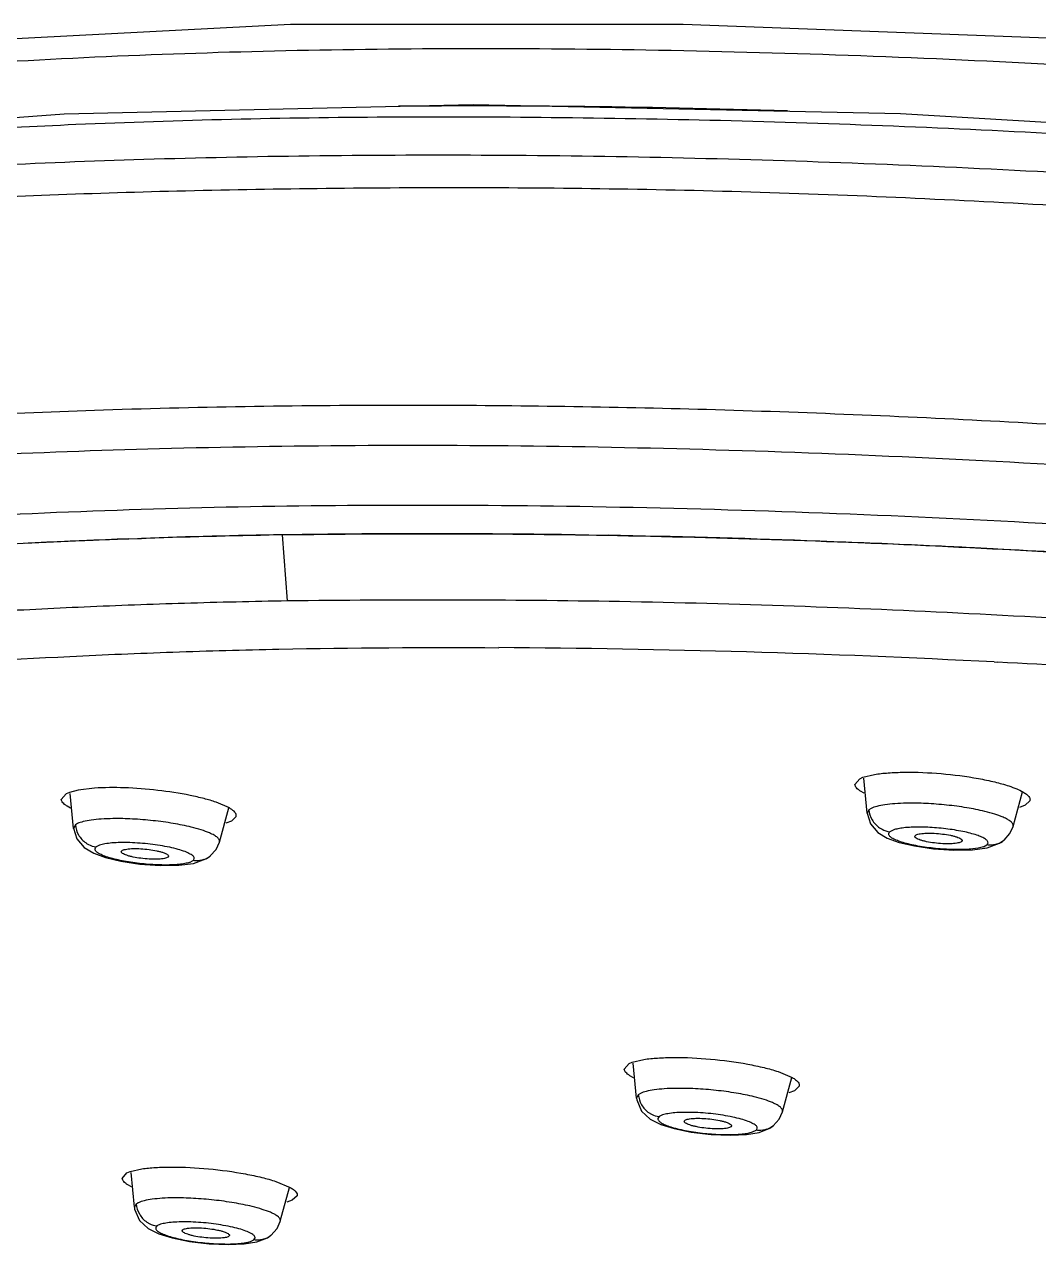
# Model space of a CAD drawing. Header units: inches. Extents: x 440 to 1212, y -520 to 27.
# Drawn here: x 935.93 to 957.24, y -211.51 to -185.87 of the extents above; entities that cross this region are included whole.
import ezdxf

# ---------------------------------------------------------------- set-up
doc = ezdxf.new("R2010")
doc.units = ezdxf.units.IN
doc.header["$LTSCALE"] = 1.21
doc.header["$MEASUREMENT"] = 0
doc.layers.get('0').update_dxf_attribs({"linetype": 'CONTINUOUS'})

msp = doc.modelspace()

# ---------------------------------------------------------------- linework, layer by layer
at = {"color": 7, "linetype": 'Continuous'}
for p, q in [((945.363, -187.56), (936.768, -187.752)), ((944.499, -193.874), (944.428, -193.873)), ((941.348, -196.595), (941.074, -196.6)), ((941.461, -197.982), (941.353, -196.591)), ((948.194, -196.603), (947.793, -196.596)), ((937.662, -196.698), (937.505, -196.704)), ((938.129, -196.676), (938.396, -196.667)), ((952.641, -196.726), (952.369, -196.716)), ((952.94, -196.737), (952.641, -196.726)), ((953.19, -196.747), (952.94, -196.737)), ((956.286, -196.887), (955.889, -196.867)), ((956.48, -196.897), (956.286, -196.887)), ((956.305, -199.264), (956.383, -199.268)), ((953.379, -201.839), (953.48, -201.716)), ((953.48, -201.716), (953.545, -201.687)), ((953.545, -201.687), (953.791, -201.627)), ((953.634, -202.441), (953.567, -201.708)), ((936.878, -202.003), (936.809, -202.032)), ((937.065, -201.956), (936.878, -202.003)), ((937.404, -201.916), (937.065, -201.956)), ((953.575, -202.022), (953.499, -201.979)), ((956.702, -202.718), (956.898, -201.994)), ((936.708, -202.153), (936.809, -202.032)), ((936.964, -202.759), (936.896, -202.024)), ((940.239, -202.331), (939.961, -202.21)), ((956.954, -202.275), (956.835, -202.32)), ((957.055, -202.178), (956.954, -202.275)), ((936.904, -202.334), (936.828, -202.292)), ((940.031, -203.048), (940.225, -202.33)), ((940.282, -202.607), (940.382, -202.512)), ((953.673, -202.369), (953.634, -202.44)), ((953.635, -202.44), (953.705, -202.663)), ((953.719, -202.34), (953.673, -202.369)), ((937.003, -202.688), (936.964, -202.758)), ((936.965, -202.758), (937.035, -202.982)), ((937.049, -202.66), (937.003, -202.687)), ((940.282, -202.607), (940.164, -202.651)), ((956.702, -202.719), (956.702, -202.718)), ((940.03, -203.049), (940.031, -203.048)), ((954.184, -202.794), (954.113, -202.831)), ((954.639, -202.927), (954.65, -202.907)), ((954.65, -202.907), (954.666, -202.897)), ((955.621, -203.038), (955.604, -203.048)), ((955.631, -203.017), (955.621, -203.038)), ((956.42, -203.071), (956.51, -203.009)), ((956.513, -203.007), (956.51, -203.009)), ((937.512, -203.114), (937.44, -203.15)), ((937.969, -203.249), (937.98, -203.229)), ((937.98, -203.229), (937.996, -203.219)), ((954.307, -203.054), (954.628, -203.129)), ((954.628, -203.129), (955.028, -203.188)), ((955.028, -203.188), (955.458, -203.217)), ((955.458, -203.217), (955.85, -203.21)), ((955.85, -203.21), (956.161, -203.167)), ((956.079, -203.146), (956.15, -203.109)), ((956.161, -203.167), (956.42, -203.071)), ((937.637, -203.372), (937.959, -203.449)), ((937.959, -203.449), (938.359, -203.509)), ((938.359, -203.509), (938.788, -203.54)), ((938.788, -203.54), (939.179, -203.536)), ((938.95, -203.364), (938.934, -203.374)), ((938.961, -203.344), (938.95, -203.364)), ((939.179, -203.536), (939.487, -203.495)), ((939.404, -203.474), (939.476, -203.438)), ((939.487, -203.495), (939.744, -203.402)), ((939.744, -203.402), (939.834, -203.343)), ((939.837, -203.34), (939.834, -203.343)), ((948.701, -207.673), (948.947, -207.615)), ((948.534, -207.821), (948.635, -207.7)), ((948.635, -207.7), (948.701, -207.673)), ((948.79, -208.426), (948.723, -207.692)), ((951.765, -207.87), (952.062, -207.995)), ((948.73, -208), (948.654, -207.958)), ((951.857, -208.713), (952.051, -207.995)), ((948.829, -208.355), (948.79, -208.425)), ((948.79, -208.425), (948.79, -208.426)), ((948.875, -208.327), (948.829, -208.355)), ((952.108, -208.271), (951.99, -208.314)), ((952.209, -208.176), (952.108, -208.271)), ((949.338, -208.781), (949.266, -208.817)), ((949.795, -208.915), (949.807, -208.895)), ((949.807, -208.895), (949.822, -208.885)), ((951.857, -208.714), (951.857, -208.713)), ((949.582, -209.069), (949.943, -209.141)), ((949.943, -209.141), (950.36, -209.19)), ((950.36, -209.19), (950.763, -209.207)), ((950.776, -209.03), (950.76, -209.04)), ((950.763, -209.207), (951.104, -209.192)), ((950.787, -209.01), (950.776, -209.03)), ((951.23, -209.139), (951.303, -209.103)), ((951.589, -209.056), (951.659, -209.009)), ((951.661, -209.007), (951.659, -209.009)), ((938.088, -209.996), (938.154, -209.969)), ((938.154, -209.969), (938.4, -209.914)), ((937.987, -210.114), (938.088, -209.996)), ((938.243, -210.722), (938.175, -209.988)), ((941.217, -210.178), (941.513, -210.302)), ((938.183, -210.292), (938.106, -210.25)), ((941.309, -211.015), (941.502, -210.302)), ((941.66, -210.482), (941.56, -210.574)), ((938.282, -210.651), (938.243, -210.721)), ((938.243, -210.721), (938.243, -210.722)), ((938.282, -210.651), (938.311, -210.633)), ((941.56, -210.574), (941.443, -210.616)), ((938.79, -211.079), (938.718, -211.114)), ((939.249, -211.213), (939.26, -211.193)), ((939.26, -211.193), (939.275, -211.184)), ((941.309, -211.017), (941.309, -211.016)), ((939.037, -211.365), (939.398, -211.437)), ((939.398, -211.437), (939.813, -211.486)), ((939.813, -211.486), (940.214, -211.505)), ((940.229, -211.331), (940.213, -211.34)), ((940.214, -211.505), (940.553, -211.491)), ((940.24, -211.311), (940.229, -211.331)), ((940.681, -211.441), (940.753, -211.406)), ((941.037, -211.361), (941.105, -211.315)), ((941.108, -211.313), (941.105, -211.315))]:
    msp.add_line(p, q, dxfattribs=at)
for points in [[(1052.649, -197.988), (1039.661, -196.072), (1026.486, -194.191), (1013.843, -192.445), (1001.635, -190.812), (990.607, -189.388), (979.146, -188.011), (968.523, -186.918), (958.92, -186.215), (949.772, -185.868), (941.525, -185.869), (933.862, -186.268), (926.592, -187.025), (919.841, -188.067), (913.891, -189.345), (908.185, -190.871), (903.048, -192.57), (898.918, -194.296)], [(995.03, -191.723), (984.159, -190.363), (973.634, -189.189), (963.776, -188.306), (954.335, -187.749), (945.363, -187.56)], [(936.768, -187.752), (928.864, -188.341), (921.642, -189.275), (915.008, -190.509), (908.814, -192.037)], [(953.705, -202.663), (953.859, -202.843), (954.059, -202.964), (954.307, -203.054)], [(956.513, -203.007), (956.636, -202.869), (956.701, -202.719)], [(937.035, -202.982), (937.19, -203.162), (937.39, -203.282), (937.637, -203.372)], [(939.837, -203.34), (939.962, -203.201), (940.03, -203.049)], [(948.791, -208.425), (948.796, -208.465), (948.897, -208.704)], [(948.897, -208.704), (949.078, -208.873), (949.3, -208.983), (949.582, -209.069)], [(951.661, -209.007), (951.787, -208.868), (951.856, -208.714)], [(951.104, -209.192), (951.365, -209.147), (951.589, -209.056)], [(938.243, -210.721), (938.249, -210.764), (938.352, -211.002)], [(938.352, -211.002), (938.533, -211.17), (938.755, -211.279), (939.037, -211.365)], [(941.108, -211.313), (941.243, -211.165), (941.308, -211.017)], [(940.553, -211.491), (940.813, -211.449), (941.037, -211.361)]]:
    msp.add_lwpolyline(points, dxfattribs=at)
for centre, radius, start, end in [((945.358, -387.963), 200.382, 89.41082, 90.44872), ((945.017, -417.797), 230.218, 88.27026, 89.40233), ((943.991, -407.205), 213.332, 89.88266, 90.01327), ((944.24, -367.402), 170.831, 91.06195, 92.05243), ((943.804, -349.34), 152.769, 90.91908, 92.02878), ((944.403, -376.045), 179.476, 90.76059, 90.97537), ((944.465, -380.98), 184.411, 90.40378, 90.75935), ((944.506, -398.463), 201.894, 89.06723, 90.38057), ((943.889, -431.656), 235.093, 87.93285, 88.95069), ((944.133, -359.946), 163.38, 92.10594, 93.49142), ((943.816, -355.308), 158.73, 92.40433, 92.84647), ((943.878, -356.782), 160.206, 92.27992, 92.40459), ((943.97, -359.136), 162.561, 92.06158, 92.22395), ((943.119, -452.865), 256.316, 87.29958, 87.74816), ((942.919, -457.145), 260.601, 87.14736, 87.30001), ((941.967, -474.337), 277.819, 85.85244, 87.00544), ((944.497, -427.006), 228.048, 87.03193, 89.64851), ((942.665, -463.958), 265.045, 85.61377, 87.03337), ((956.219, -202.651), 0.462, 289.4554, 309.093), ((939.547, -202.98), 0.462, 289.2616, 308.3802), ((951.373, -208.646), 0.462, 289.3078, 308.1634), ((938.469, -210.925), 0.332, 115.1818, 118.5042), ((940.825, -210.949), 0.461, 289.3949, 307.4264)]:
    msp.add_arc(centre, radius, start, end, dxfattribs=at)
for points, knots in [([(1052.567, -198.555), (1042.509, -197.047), (1028.079, -194.966), (1009.656, -192.449), (997.654, -190.865), (986.627, -189.452), (976.374, -188.253), (968.232, -187.457), (961.998, -186.976), (956.144, -186.613), (950.497, -186.409), (945.063, -186.367), (941.205, -186.416), (937.425, -186.544), (933.682, -186.76), (929.964, -187.073), (925.057, -187.621), (920.209, -188.377), (915.446, -189.343), (911.951, -190.167), (908.531, -191.091), (904.168, -192.437), (900.995, -193.635), (898.968, -194.545)], [0, 0, 0, 0, 0.196342, 0.281464, 0.358974, 0.430064, 0.496094, 0.558258, 0.587983, 0.616809, 0.671495, 0.697042, 0.721713, 0.745978, 0.770054, 0.79408, 0.818016, 0.865365, 0.88873, 0.911845, 0.934674, 0.957104, 1, 1, 1, 1]), ([(937.014, -187.967), (939.191, -187.872), (942.521, -187.798), (947.035, -187.812), (950.582, -187.875), (954.209, -187.992), (957.895, -188.167), (961.62, -188.401), (966.614, -188.777), (972.848, -189.346), (980.285, -190.155), (987.664, -191.042), (992.56, -191.665), (994.999, -191.981)], [0, 0, 0, 0, 0.112308, 0.171642, 0.232714, 0.295189, 0.35871, 0.422936, 0.487549, 0.616917, 0.745573, 0.873223, 1, 1, 1, 1]), ([(905.95, -192.988), (906.921, -192.693), (908.404, -192.264), (910.424, -191.736), (912.014, -191.346), (913.665, -190.963), (915.382, -190.586), (917.169, -190.222), (919.694, -189.751), (923.053, -189.22), (927.359, -188.692), (931.182, -188.324), (934.444, -188.093), (936.146, -188.005), (937.014, -187.967)], [0, 0, 0, 0, 0.096542, 0.146767, 0.198535, 0.252189, 0.307915, 0.365708, 0.425588, 0.552146, 0.689041, 0.838007, 0.917346, 1, 1, 1, 1]), ([(968.835, -189.804), (966.195, -189.566), (962.242, -189.25), (956.989, -188.939), (951.863, -188.712), (946.842, -188.604), (941.961, -188.623), (938.493, -188.696), (935.177, -188.827), (932.02, -189.018), (929.02, -189.267), (926.177, -189.567), (923.482, -189.901), (920.926, -190.259), (918.497, -190.649), (916.922, -190.943), (916.154, -191.094)], [0, 0, 0, 0, 0.150388, 0.224972, 0.298639, 0.441529, 0.509883, 0.575577, 0.638343, 0.698167, 0.755064, 0.809108, 0.860406, 0.909116, 0.955549, 1, 1, 1, 1]), ([(921.809, -190.78), (922.528, -190.678), (923.997, -190.483), (926.249, -190.215), (928.598, -189.968), (931.054, -189.753), (933.63, -189.577), (936.337, -189.446), (939.17, -189.359), (943.144, -189.287), (947.23, -189.289), (951.417, -189.383), (954.661, -189.51), (957.946, -189.684), (962.346, -189.961), (965.644, -190.216), (967.839, -190.405)], [0, 0, 0, 0, 0.047231, 0.096358, 0.147498, 0.200818, 0.256629, 0.315401, 0.377047, 0.440941, 0.573878, 0.642732, 0.713315, 0.784934, 0.856699, 1, 1, 1, 1]), ([(943.941, -193.873), (941.825, -193.873), (937.754, -193.934), (933.688, -194.133), (931.739, -194.267)], [0, 0, 0, 0, 0.520082, 1, 1, 1, 1]), ([(969.196, -195.159), (967.095, -194.965), (962.904, -194.612), (956.655, -194.203), (950.523, -193.943), (946.483, -193.878), (944.499, -193.874)], [0, 0, 0, 0, 0.25583, 0.510069, 0.759364, 1, 1, 1, 1]), ([(934.9, -194.923), (936.189, -194.86), (938.85, -194.764), (942.939, -194.698), (947.203, -194.717), (951.596, -194.825), (956.095, -195.02), (960.668, -195.296), (965.265, -195.644), (969.843, -196.052), (974.39, -196.504), (978.91, -196.996), (983.406, -197.523), (987.878, -198.079), (991.589, -198.563), (994.549, -198.945), (997.499, -199.321), (1001.179, -199.787), (1004.119, -200.169), (1005.586, -200.366)], [0, 0, 0, 0, 0.054521, 0.112513, 0.172806, 0.234688, 0.298169, 0.363095, 0.428267, 0.492973, 0.557318, 0.621353, 0.685111, 0.748591, 0.811775, 0.843268, 0.874703, 0.937432, 1, 1, 1, 1]), ([(935.334, -196.178), (938.048, -196.042), (942.229, -195.941), (947.924, -195.984), (952.437, -196.107), (957.045, -196.318), (961.709, -196.617), (966.401, -196.989), (969.534, -197.279), (971.099, -197.431)], [0, 0, 0, 0, 0.227611, 0.350106, 0.476958, 0.605743, 0.736459, 0.868341, 1, 1, 1, 1]), ([(941.353, -196.591), (943.698, -196.554), (948.514, -196.572), (955.863, -196.825), (963.413, -197.314), (968.488, -197.768), (971.033, -198.017)], [0, 0, 0, 0, 0.236678, 0.485812, 0.742018, 1, 1, 1, 1]), ([(941.462, -197.982), (940.74, -197.994), (939.316, -198.027), (937.214, -198.106), (935.18, -198.207), (932.61, -198.367), (929.564, -198.615), (927.177, -198.873), (926.025, -199.012)], [0, 0, 0, 0, 0.139838, 0.276044, 0.407739, 0.534641, 0.775096, 1, 1, 1, 1]), ([(970.885, -199.4), (968.363, -199.144), (964.579, -198.814), (959.539, -198.458), (954.583, -198.171), (948.559, -197.958), (943.786, -197.952), (941.461, -197.982)], [0, 0, 0, 0, 0.25798, 0.386643, 0.514242, 0.763337, 1, 1, 1, 1]), ([(916.207, -201.743), (917.156, -201.539), (919.13, -201.14), (922.215, -200.611), (925.529, -200.132), (929.081, -199.716), (932.893, -199.375), (936.245, -199.169), (939.074, -199.049), (942.076, -198.966), (944.358, -198.954), (945.896, -198.963)], [0, 0, 0, 0, 0.097505, 0.202164, 0.314267, 0.433697, 0.56122, 0.698436, 0.770904, 0.845523, 1, 1, 1, 1]), ([(953.791, -201.627), (953.886, -201.611), (954.094, -201.589), (954.562, -201.571), (955.197, -201.599), (955.832, -201.68), (956.304, -201.778), (956.516, -201.836), (956.612, -201.868)], [0, 0, 0, 0, 0.100925, 0.220258, 0.492784, 0.769124, 0.893053, 1, 1, 1, 1]), ([(939.961, -202.21), (939.878, -202.182), (939.696, -202.129), (939.289, -202.037), (938.729, -201.952), (938.058, -201.9), (937.613, -201.901), (937.404, -201.916)], [0, 0, 0, 0, 0.101934, 0.219408, 0.484302, 0.75733, 1, 1, 1, 1]), ([(953.499, -201.979), (953.481, -201.968), (953.451, -201.946), (953.405, -201.904), (953.381, -201.865), (953.379, -201.839)], [0, 0, 0, 0, 0.325483, 0.596025, 1, 1, 1, 1]), ([(956.612, -201.868), (956.668, -201.887), (956.77, -201.924), (956.867, -201.97), (956.909, -201.994)], [0, 0, 0, 0, 0.551015, 1, 1, 1, 1]), ([(956.909, -201.994), (956.922, -202.001), (956.947, -202.016), (956.985, -202.043), (957.019, -202.073), (957.045, -202.109), (957.059, -202.144), (957.058, -202.168), (957.055, -202.178)], [0, 0, 0, 0, 0.181772, 0.34432, 0.553491, 0.725286, 0.868699, 1, 1, 1, 1]), ([(936.828, -202.292), (936.81, -202.281), (936.78, -202.259), (936.734, -202.217), (936.71, -202.178), (936.708, -202.153)], [0, 0, 0, 0, 0.326525, 0.597464, 1, 1, 1, 1]), ([(954.462, -202.231), (954.38, -202.232), (954.229, -202.238), (954.021, -202.259), (953.853, -202.291), (953.757, -202.321), (953.719, -202.34)], [0, 0, 0, 0, 0.323271, 0.602977, 0.830399, 1, 1, 1, 1]), ([(956.108, -202.404), (955.983, -202.373), (955.717, -202.321), (955.304, -202.266), (954.881, -202.234), (954.599, -202.228), (954.462, -202.231)], [0, 0, 0, 0, 0.232596, 0.490007, 0.752537, 1, 1, 1, 1]), ([(940.382, -202.512), (940.384, -202.505), (940.386, -202.491), (940.379, -202.449), (940.33, -202.387), (940.274, -202.351), (940.239, -202.331)], [0, 0, 0, 0, 0.087523, 0.177459, 0.510462, 1, 1, 1, 1]), ([(953.673, -202.369), (953.68, -202.441), (953.727, -202.59), (953.834, -202.705), (953.898, -202.748)], [0, 0, 0, 0, 0.484826, 1, 1, 1, 1]), ([(956.491, -202.525), (956.435, -202.501), (956.309, -202.456), (956.179, -202.421), (956.108, -202.404)], [0, 0, 0, 0, 0.452718, 1, 1, 1, 1]), ([(956.702, -202.718), (956.704, -202.711), (956.705, -202.695), (956.698, -202.671), (956.683, -202.646), (956.649, -202.611), (956.584, -202.568), (956.525, -202.54), (956.491, -202.525)], [0, 0, 0, 0, 0.074639, 0.154004, 0.245808, 0.355097, 0.634511, 1, 1, 1, 1]), ([(937.003, -202.688), (937.009, -202.76), (937.056, -202.908), (937.163, -203.023), (937.227, -203.067)], [0, 0, 0, 0, 0.485041, 1, 1, 1, 1]), ([(937.792, -202.555), (937.711, -202.556), (937.559, -202.561), (937.35, -202.581), (937.183, -202.611), (937.087, -202.641), (937.049, -202.66)], [0, 0, 0, 0, 0.323449, 0.603241, 0.830623, 1, 1, 1, 1]), ([(939.438, -202.734), (939.313, -202.703), (939.047, -202.65), (938.634, -202.594), (938.211, -202.559), (937.929, -202.553), (937.792, -202.555)], [0, 0, 0, 0, 0.232554, 0.489969, 0.752522, 1, 1, 1, 1]), ([(939.82, -202.856), (939.765, -202.832), (939.638, -202.787), (939.509, -202.751), (939.438, -202.734)], [0, 0, 0, 0, 0.452596, 1, 1, 1, 1]), ([(953.898, -202.748), (953.915, -202.76), (953.981, -202.799), (954.056, -202.823), (954.113, -202.831)], [0, 0, 0, 0, 0.262079, 1, 1, 1, 1]), ([(956.15, -203.109), (956.161, -203.099), (956.175, -203.08), (956.176, -203.05), (956.166, -203.029), (956.148, -203.007), (956.109, -202.976), (956.038, -202.939), (955.931, -202.898), (955.797, -202.859), (955.641, -202.823), (955.468, -202.792), (955.285, -202.767), (955.035, -202.742), (954.742, -202.729), (954.469, -202.738), (954.29, -202.765), (954.216, -202.783), (954.184, -202.794)], [0, 0, 0, 0, 0.020766, 0.030131, 0.040532, 0.053272, 0.06913, 0.110812, 0.165406, 0.231527, 0.307331, 0.390688, 0.478878, 0.569058, 0.744112, 0.893542, 0.952599, 1, 1, 1, 1]), ([(940.03, -203.048), (940.032, -203.04), (940.034, -203.025), (940.027, -203), (940.011, -202.976), (939.977, -202.941), (939.913, -202.899), (939.854, -202.87), (939.82, -202.856)], [0, 0, 0, 0, 0.074169, 0.153227, 0.244898, 0.354193, 0.633922, 1, 1, 1, 1]), ([(956.079, -203.146), (956.007, -203.169), (955.827, -203.2), (955.521, -203.211), (955.165, -203.195), (954.857, -203.158), (954.622, -203.116), (954.467, -203.08), (954.332, -203.041), (954.225, -203), (954.154, -202.963), (954.115, -202.932), (954.098, -202.911), (954.09, -202.889), (954.091, -202.86), (954.103, -202.842), (954.113, -202.831)], [0, 0, 0, 0, 0.10681, 0.256185, 0.43148, 0.609958, 0.693373, 0.76923, 0.835515, 0.89044, 0.932189, 0.947801, 0.960176, 0.970373, 0.979741, 1, 1, 1, 1]), ([(955.604, -203.048), (955.593, -203.054), (955.565, -203.063), (955.492, -203.078), (955.377, -203.086), (955.22, -203.084), (955.053, -203.069), (954.916, -203.047), (954.818, -203.024), (954.757, -203.007), (954.706, -202.988), (954.666, -202.967), (954.638, -202.943), (954.638, -202.927)], [0, 0, 0, 0, 0.038031, 0.088265, 0.22048, 0.38266, 0.556383, 0.721132, 0.794158, 0.858022, 0.911099, 0.952373, 1, 1, 1, 1]), ([(954.666, -202.897), (954.677, -202.891), (954.706, -202.881), (954.778, -202.867), (954.894, -202.858), (955.051, -202.861), (955.218, -202.876), (955.354, -202.897), (955.453, -202.92), (955.514, -202.938), (955.564, -202.957), (955.605, -202.978), (955.633, -203.001), (955.632, -203.017)], [0, 0, 0, 0, 0.038028, 0.088261, 0.220475, 0.382655, 0.556378, 0.721129, 0.794155, 0.85802, 0.911098, 0.952372, 1, 1, 1, 1]), ([(937.227, -203.067), (937.243, -203.078), (937.309, -203.118), (937.384, -203.142), (937.44, -203.15)], [0, 0, 0, 0, 0.261999, 1, 1, 1, 1]), ([(939.404, -203.474), (939.372, -203.484), (939.298, -203.502), (939.119, -203.527), (938.846, -203.534), (938.49, -203.516), (938.183, -203.478), (937.948, -203.435), (937.793, -203.398), (937.659, -203.359), (937.551, -203.318), (937.48, -203.281), (937.442, -203.25), (937.425, -203.229), (937.417, -203.207), (937.418, -203.179), (937.43, -203.16), (937.44, -203.15)], [0, 0, 0, 0, 0.047507, 0.106724, 0.256478, 0.431826, 0.610481, 0.693942, 0.76986, 0.83624, 0.891232, 0.932909, 0.948411, 0.960664, 0.970749, 0.980004, 1, 1, 1, 1]), ([(938.986, -203.158), (938.851, -203.129), (938.572, -203.085), (938.225, -203.059), (937.956, -203.057), (937.781, -203.064), (937.635, -203.082), (937.548, -203.102), (937.512, -203.114)], [0, 0, 0, 0, 0.278943, 0.568646, 0.70287, 0.822234, 0.921834, 1, 1, 1, 1]), ([(938.934, -203.374), (938.923, -203.38), (938.895, -203.389), (938.822, -203.403), (938.707, -203.41), (938.55, -203.407), (938.383, -203.391), (938.246, -203.369), (938.148, -203.346), (938.087, -203.328), (938.037, -203.309), (938, -203.29), (937.976, -203.271), (937.968, -203.255), (937.969, -203.249)], [0, 0, 0, 0, 0.03783, 0.087894, 0.219838, 0.381817, 0.555402, 0.720072, 0.793076, 0.856926, 0.909984, 0.951222, 0.98035, 1, 1, 1, 1]), ([(937.996, -203.219), (938.008, -203.213), (938.036, -203.204), (938.108, -203.19), (938.224, -203.182), (938.381, -203.186), (938.548, -203.202), (938.684, -203.224), (938.783, -203.247), (938.844, -203.265), (938.893, -203.284), (938.93, -203.303), (938.954, -203.321), (938.962, -203.337), (938.962, -203.344)], [0, 0, 0, 0, 0.037827, 0.087889, 0.219831, 0.38181, 0.555396, 0.720067, 0.793072, 0.856923, 0.909981, 0.95122, 0.980349, 1, 1, 1, 1]), ([(939.482, -203.347), (939.474, -203.338), (939.453, -203.32), (939.396, -203.285), (939.298, -203.243), (939.153, -203.197), (939.045, -203.171), (938.986, -203.158)], [0, 0, 0, 0, 0.067923, 0.153255, 0.375592, 0.661336, 1, 1, 1, 1]), ([(956.373, -203.086), (956.32, -203.105), (956.244, -203.117), (956.169, -203.111), (956.15, -203.109)], [0, 0, 0, 0, 0.748735, 1, 1, 1, 1]), ([(939.476, -203.438), (939.488, -203.427), (939.505, -203.404), (939.498, -203.369), (939.488, -203.354), (939.482, -203.347)], [0, 0, 0, 0, 0.488211, 0.719323, 1, 1, 1, 1]), ([(939.699, -203.417), (939.646, -203.435), (939.57, -203.447), (939.495, -203.441), (939.476, -203.438)], [0, 0, 0, 0, 0.748771, 1, 1, 1, 1]), ([(948.947, -207.615), (949.041, -207.6), (949.25, -207.58), (949.717, -207.566), (950.351, -207.598), (950.986, -207.681), (951.457, -207.78), (951.669, -207.838), (951.765, -207.87)], [0, 0, 0, 0, 0.100833, 0.220113, 0.492619, 0.769021, 0.893002, 1, 1, 1, 1]), ([(948.654, -207.958), (948.637, -207.947), (948.606, -207.926), (948.56, -207.884), (948.536, -207.846), (948.534, -207.821)], [0, 0, 0, 0, 0.327136, 0.598267, 1, 1, 1, 1]), ([(952.062, -207.995), (952.075, -208.002), (952.1, -208.017), (952.138, -208.044), (952.172, -208.073), (952.199, -208.108), (952.213, -208.143), (952.211, -208.166), (952.209, -208.176)], [0, 0, 0, 0, 0.182926, 0.346353, 0.556265, 0.727986, 0.870417, 1, 1, 1, 1]), ([(948.829, -208.355), (948.836, -208.428), (948.883, -208.578), (948.992, -208.693), (949.056, -208.737)], [0, 0, 0, 0, 0.485209, 1, 1, 1, 1]), ([(949.618, -208.222), (949.537, -208.224), (949.385, -208.229), (949.177, -208.249), (949.009, -208.279), (948.913, -208.309), (948.875, -208.327)], [0, 0, 0, 0, 0.323489, 0.603309, 0.830688, 1, 1, 1, 1]), ([(951.265, -208.401), (951.14, -208.37), (950.874, -208.317), (950.461, -208.261), (950.038, -208.227), (949.755, -208.221), (949.618, -208.222)], [0, 0, 0, 0, 0.232498, 0.489904, 0.752481, 1, 1, 1, 1]), ([(951.647, -208.522), (951.591, -208.498), (951.465, -208.453), (951.336, -208.418), (951.265, -208.401)], [0, 0, 0, 0, 0.452501, 1, 1, 1, 1]), ([(951.857, -208.713), (951.859, -208.706), (951.86, -208.69), (951.853, -208.666), (951.837, -208.642), (951.803, -208.607), (951.739, -208.565), (951.681, -208.537), (951.647, -208.522)], [0, 0, 0, 0, 0.073975, 0.152868, 0.244436, 0.353699, 0.633557, 1, 1, 1, 1]), ([(949.056, -208.737), (949.073, -208.748), (949.138, -208.786), (949.211, -208.81), (949.266, -208.817)], [0, 0, 0, 0, 0.261896, 1, 1, 1, 1]), ([(949.266, -208.817), (949.255, -208.827), (949.241, -208.845), (949.24, -208.874), (949.25, -208.895), (949.268, -208.916), (949.307, -208.947), (949.377, -208.984), (949.485, -209.025), (949.618, -209.064), (949.774, -209.1), (949.946, -209.131), (950.13, -209.158), (950.379, -209.184), (950.673, -209.199), (950.945, -209.191), (951.125, -209.166), (951.199, -209.149), (951.23, -209.139)], [0, 0, 0, 0, 0.020525, 0.029707, 0.039954, 0.05258, 0.068345, 0.109876, 0.164385, 0.230498, 0.306354, 0.389798, 0.478101, 0.568418, 0.743776, 0.893432, 0.952545, 1, 1, 1, 1]), ([(950.812, -208.826), (950.677, -208.797), (950.399, -208.753), (950.051, -208.727), (949.782, -208.725), (949.607, -208.733), (949.461, -208.75), (949.375, -208.77), (949.338, -208.781)], [0, 0, 0, 0, 0.278881, 0.568593, 0.702837, 0.822223, 0.921837, 1, 1, 1, 1]), ([(950.76, -209.04), (950.749, -209.045), (950.721, -209.054), (950.648, -209.068), (950.533, -209.076), (950.376, -209.072), (950.209, -209.057), (950.073, -209.034), (949.974, -209.012), (949.913, -208.994), (949.863, -208.975), (949.826, -208.956), (949.802, -208.938), (949.794, -208.922), (949.795, -208.915)], [0, 0, 0, 0, 0.037807, 0.08787, 0.219855, 0.381905, 0.555565, 0.720293, 0.793313, 0.857165, 0.910208, 0.951408, 0.980465, 1, 1, 1, 1]), ([(949.822, -208.885), (949.834, -208.88), (949.862, -208.871), (949.934, -208.857), (950.05, -208.849), (950.207, -208.853), (950.374, -208.868), (950.51, -208.891), (950.609, -208.913), (950.67, -208.931), (950.719, -208.95), (950.756, -208.969), (950.78, -208.987), (950.788, -209.003), (950.788, -209.01)], [0, 0, 0, 0, 0.037804, 0.087866, 0.21985, 0.3819, 0.55556, 0.72029, 0.79331, 0.857163, 0.910206, 0.951407, 0.980465, 1, 1, 1, 1]), ([(951.309, -209.013), (951.301, -209.004), (951.28, -208.986), (951.223, -208.951), (951.125, -208.909), (950.98, -208.864), (950.872, -208.838), (950.812, -208.826)], [0, 0, 0, 0, 0.067743, 0.152958, 0.375225, 0.661078, 1, 1, 1, 1]), ([(951.303, -209.103), (951.315, -209.092), (951.331, -209.07), (951.325, -209.035), (951.315, -209.02), (951.309, -209.013)], [0, 0, 0, 0, 0.488631, 0.719343, 1, 1, 1, 1]), ([(951.526, -209.082), (951.473, -209.1), (951.396, -209.112), (951.321, -209.106), (951.303, -209.103)], [0, 0, 0, 0, 0.748785, 1, 1, 1, 1]), ([(938.4, -209.914), (938.494, -209.9), (938.702, -209.88), (939.17, -209.869), (939.804, -209.903), (940.438, -209.988), (940.909, -210.088), (941.12, -210.146), (941.217, -210.178)], [0, 0, 0, 0, 0.100775, 0.220031, 0.492547, 0.768998, 0.892998, 1, 1, 1, 1]), ([(938.106, -210.25), (938.089, -210.239), (938.058, -210.218), (938.013, -210.177), (937.989, -210.138), (937.987, -210.114)], [0, 0, 0, 0, 0.328339, 0.599896, 1, 1, 1, 1]), ([(941.513, -210.302), (941.538, -210.316), (941.582, -210.343), (941.633, -210.389), (941.663, -210.435), (941.664, -210.468), (941.66, -210.482)], [0, 0, 0, 0, 0.348437, 0.620458, 0.827694, 1, 1, 1, 1]), ([(938.282, -210.651), (938.289, -210.724), (938.335, -210.872), (938.441, -210.987), (938.505, -211.031)], [0, 0, 0, 0, 0.48523, 1, 1, 1, 1]), ([(939.072, -210.523), (938.99, -210.524), (938.838, -210.529), (938.63, -210.548), (938.462, -210.577), (938.366, -210.606), (938.328, -210.625)], [0, 0, 0, 0, 0.323648, 0.603553, 0.830901, 1, 1, 1, 1]), ([(940.718, -210.705), (940.593, -210.675), (940.327, -210.622), (939.915, -210.565), (939.491, -210.53), (939.209, -210.522), (939.072, -210.523)], [0, 0, 0, 0, 0.232421, 0.489822, 0.752435, 1, 1, 1, 1]), ([(941.1, -210.827), (941.044, -210.803), (940.918, -210.758), (940.789, -210.723), (940.718, -210.705)], [0, 0, 0, 0, 0.452331, 1, 1, 1, 1]), ([(941.309, -211.016), (941.311, -211.008), (941.312, -210.993), (941.305, -210.969), (941.29, -210.946), (941.256, -210.911), (941.192, -210.869), (941.134, -210.841), (941.1, -210.827)], [0, 0, 0, 0, 0.073465, 0.151994, 0.243379, 0.35262, 0.632818, 1, 1, 1, 1]), ([(938.505, -211.031), (938.521, -211.042), (938.587, -211.082), (938.662, -211.106), (938.718, -211.114)], [0, 0, 0, 0, 0.261983, 1, 1, 1, 1]), ([(938.718, -211.114), (938.707, -211.123), (938.692, -211.141), (938.692, -211.17), (938.701, -211.191), (938.719, -211.212), (938.758, -211.242), (938.828, -211.278), (938.935, -211.319), (939.069, -211.358), (939.224, -211.395), (939.396, -211.427), (939.58, -211.453), (939.829, -211.48), (940.122, -211.496), (940.395, -211.491), (940.575, -211.467), (940.649, -211.45), (940.681, -211.441)], [0, 0, 0, 0, 0.020313, 0.029354, 0.039467, 0.051985, 0.067667, 0.109094, 0.163558, 0.229673, 0.305568, 0.389082, 0.477478, 0.567903, 0.743495, 0.893353, 0.952526, 1, 1, 1, 1]), ([(940.264, -211.13), (940.129, -211.101), (939.851, -211.057), (939.503, -211.029), (939.234, -211.026), (939.059, -211.033), (938.913, -211.049), (938.827, -211.068), (938.79, -211.079)], [0, 0, 0, 0, 0.278834, 0.568592, 0.702868, 0.822279, 0.921891, 1, 1, 1, 1]), ([(940.213, -211.34), (940.202, -211.346), (940.174, -211.354), (940.101, -211.368), (939.986, -211.374), (939.829, -211.37), (939.662, -211.354), (939.526, -211.332), (939.427, -211.309), (939.366, -211.291), (939.317, -211.272), (939.28, -211.253), (939.256, -211.235), (939.248, -211.22), (939.248, -211.213)], [0, 0, 0, 0, 0.037682, 0.087673, 0.21963, 0.381759, 0.555561, 0.720454, 0.793547, 0.85746, 0.910532, 0.951717, 0.980685, 1, 1, 1, 1]), ([(939.275, -211.184), (939.287, -211.178), (939.315, -211.17), (939.387, -211.156), (939.503, -211.15), (939.66, -211.154), (939.827, -211.17), (939.963, -211.192), (940.061, -211.215), (940.123, -211.233), (940.172, -211.252), (940.209, -211.271), (940.233, -211.289), (940.241, -211.304), (940.241, -211.311)], [0, 0, 0, 0, 0.03768, 0.08767, 0.219625, 0.381754, 0.555556, 0.720449, 0.793542, 0.857455, 0.910527, 0.951714, 0.980683, 1, 1, 1, 1]), ([(940.759, -211.317), (940.751, -211.308), (940.73, -211.291), (940.674, -211.256), (940.576, -211.214), (940.432, -211.169), (940.323, -211.143), (940.264, -211.13)], [0, 0, 0, 0, 0.067395, 0.152395, 0.374545, 0.66061, 1, 1, 1, 1]), ([(940.753, -211.406), (940.765, -211.395), (940.782, -211.373), (940.776, -211.339), (940.766, -211.324), (940.759, -211.317)], [0, 0, 0, 0, 0.488978, 0.718957, 1, 1, 1, 1]), ([(940.978, -211.384), (940.925, -211.403), (940.847, -211.415), (940.772, -211.409), (940.753, -211.406)], [0, 0, 0, 0, 0.748792, 1, 1, 1, 1])]:
    msp.add_open_spline(points, degree=3, knots=knots, dxfattribs=at)

doc.saveas('drawing.dxf')
